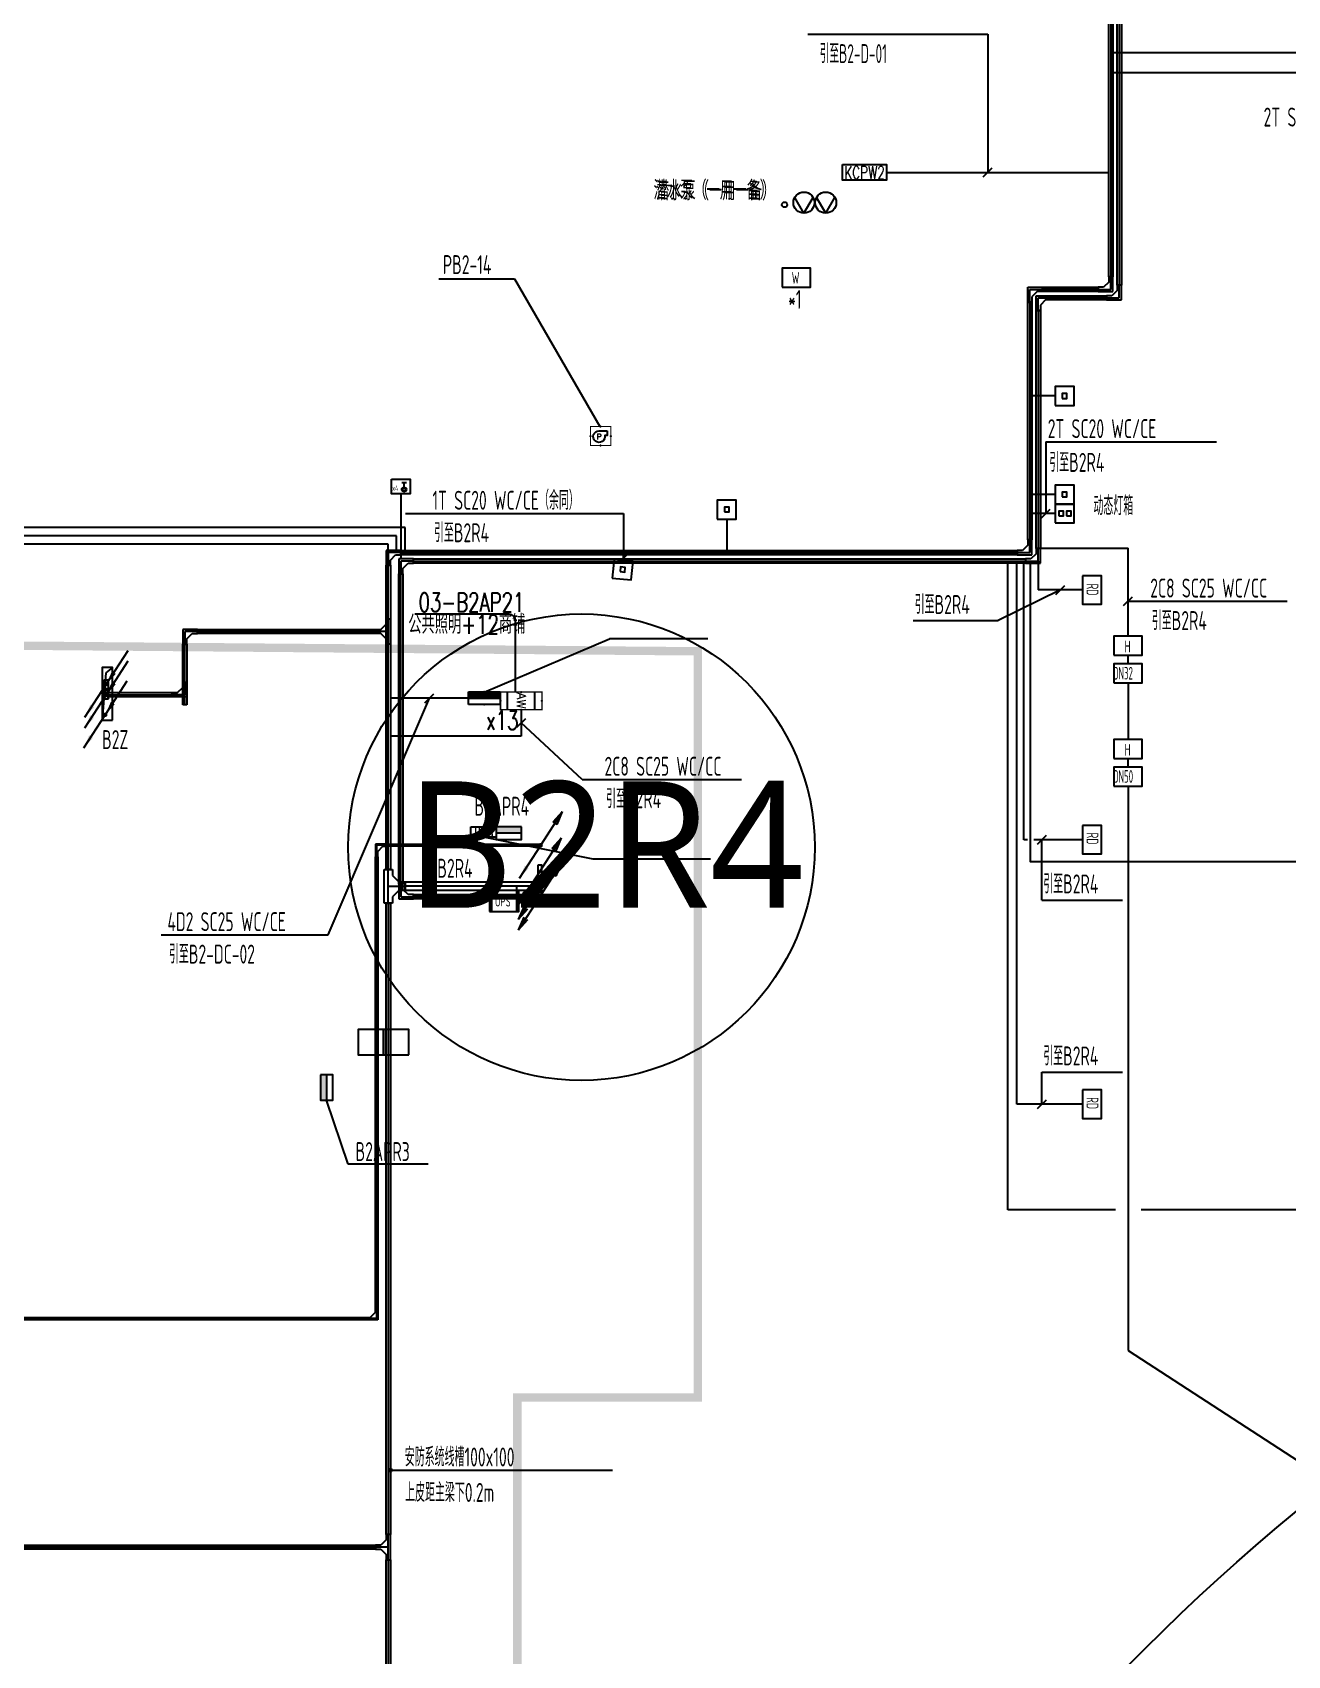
# Model space of a CAD drawing. Extents: x 444086 to 1693832, y -6784 to 371769.
# Drawn here: x 1360308 to 1390093, y 244876 to 283399 of the extents above; entities that cross this region are included whole.
import ezdxf
from ezdxf.enums import TextEntityAlignment as Align

# ---------------------------------------------------------------- set-up
doc = ezdxf.new("R2010")
doc.units = 0
doc.header["$LTSCALE"] = 1000
doc.header["$MEASUREMENT"] = 0
doc.layers.get('0').update_dxf_attribs({"color": 1, "linetype": 'CONTINUOUS'})
for name, color, linetype in [('000-修改记录', 1, 'CONTINUOUS'), ('AE-EL-TXT', 3, 'CONTINUOUS'), ('A无产权', 5, 'CONTINUOUS'), ('CABLETRAY_DOTE', 5, 'CONTINUOUS'), ('CABLETRAY_WEAK', 6, 'CONTINUOUS'), ('E-L-LAMP', 11, 'CONTINUOUS'), ('e-LDZ2', 4, 'CONTINUOUS'), ('E-P-NL', 6, 'CONTINUOUS'), ('e-XDD', 7, 'CONTINUOUS'), ('T-BAS', 11, 'CONTINUOUS'), ('T-BSA TEXT', 7, '485_LINE'), ('T-G-RDJ', 4, 'CONTINUOUS'), ('T-I-CHANNELS', 2, 'CONTINUOUS'), ('T-METER DATA', 150, 'C_LINE'), ('T-R-INTEGRATE', 1, 'CONTINUOUS'), ('T-S-CHANNELS', 4, 'CONTINUOUS'), ('T-SYSTEM BLOCK', 4, 'CONTINUOUS'), ('T-TEXT', 7, 'CONTINUOUS'), ('T-TEXT-RD', 3, 'CONTINUOUS'), ('T-电源线槽', 1, 'CONTINUOUS'), ('T-铁塔', 3, 'CONTINUOUS'), ('WIRE-通讯', 4, 'CONTINUOUS'), ('X', 6, 'CONTINUOUS'), ('XD', 3, 'CONTINUOUS'), ('产权划分', 82, 'CONTINUOUS')]:
    doc.layers.add(name, color=color, linetype=linetype)
doc.styles.add('_TCH_DIM', font='SIMPLEX', dxfattribs={"bigfont": 'GBCBIG'})
doc.styles.add('_TCH_LABEL', font='COMPLEX', dxfattribs={"bigfont": 'GBCBIG'})
doc.styles.add('_TEL_DIM', font='SIMPLEX', dxfattribs={"width": 0.8, "height": 3.5, "bigfont": 'HZTXT'})
doc.styles.add('GBSTYLE', font='gbxwxt.shx', dxfattribs={"width": 0.6, "bigfont": 'gbhzfs.shx'})
doc.styles.add('HZTXT1', font='txtd.shx', dxfattribs={"width": 0.7, "bigfont": 'hztxt.shx'})
doc.styles.get("Standard").update_dxf_attribs({"font": 'GBENOR', "bigfont": 'GBCBIG'})
doc.linetypes.add('485_LINE', pattern='A,25.7,-3.58,["485",Standard,S=2.54,R=0,X=-3.2,Y=-1.27],-3.85', length=33.13)
doc.linetypes.add('C_LINE', pattern='A,25.7,-2.08,["C",Standard,S=2.54,R=0,X=-0.54,Y=-1.27],-2.35', length=30.13)

# ---------------------------------------------------------------- blocks, each defined once
blk = doc.blocks.new('空调抄费表')
at = {"layer": 'T-SYSTEM BLOCK'}
blk.add_lwpolyline([(-338, 0), (338, 0), (338, 450), (-338, 450)], close=True, dxfattribs=at)
at = {"layer": 'T-TEXT', "style": 'GBSTYLE', "width": 0.7}
blk.add_text('H', height=281, dxfattribs=at).set_placement((-84, 63))
blk = doc.blocks.new('$C30311172003108')
at = {"layer": 'T-SYSTEM BLOCK'}
blk.add_lwpolyline([(-0.9, 0), (0.9, 0), (0.9, 1.2), (-0.9, 1.2)], close=True, dxfattribs=at)
at = {"style": 'GBSTYLE', "width": 0.8, "flags": 9}
blk.add_attdef('A', (0, 0), '', height=0.00003, dxfattribs=at)
at = {"layer": 'T-TEXT', "color": 7, "style": 'GBSTYLE', "width": 0.7}
blk.add_text('RD', height=0.75, dxfattribs=at).set_placement((-0.41, 0.26))
blk = doc.blocks.new('A$C78FD1D7B')
at = {"layer": 'T-SYSTEM BLOCK'}
blk.add_lwpolyline([(-300, 0), (300, 0), (300, 400), (-300, 400)], close=True, dxfattribs=at)
at = {"layer": 'T-TEXT', "style": 'GBSTYLE', "width": 0.7}
blk.add_text('RD', height=250, dxfattribs=at).set_placement((-149, 88))
blk = doc.blocks.new('$equip_U$00000229(PC-201201232)')
at = {"const_width": 0.06}
blk.add_lwpolyline([(-0.72, 1.35), (-0.72, 0), (0.72, 0), (0.72, 1.35)], close=True, dxfattribs=at)
blk.add_lwpolyline([(0.47, 1.04), (0.47, 0.71), (0.29, 0.71, -2.805884), (-0.11, 1.04)], format="xyb", close=True)
for p in [(0, 1.35), (-0.72, 0.67), (0, 0), (0.72, 0.67)]:
    blk.add_point(p)
at = {"color": 7, "style": '_TCH_LABEL'}
blk.add_attdef('$TEXT$', text='', height=0.4, dxfattribs=at).set_placement((-0.11, 0.63), align=Align.MIDDLE_CENTER)
at = {"color": 7, "style": '_TCH_LABEL', "flags": 1}
blk.add_attdef('A', text='', height=0.000025, dxfattribs=at).set_placement((0, 0), align=Align.MIDDLE_CENTER)
blk = doc.blocks.new('14')
at = {"layer": 'T-BAS', "elevation": 0}
blk.add_lwpolyline([(-375, -522), (-375, 522), (0, 522), (0, -522), (-375, -522)], dxfattribs=at)
at = {"layer": 'T-BAS', "color": 7, "style": 'HZTXT1', "width": 0.7}
blk.add_text('KCPW2', height=300, rotation=90, dxfattribs=at).set_placement((-31, -1), align=Align.CENTER)
blk = doc.blocks.new('sb2')
at = {"layer": 'T-BAS'}
for q in [(125, 216), (125, -216)]:
    blk.add_line((-250, 0), q, dxfattribs=at)
blk.add_circle((0, 0), 250, dxfattribs=at)
blk = doc.blocks.new('$equip_U$00000265(GZ顾恪)')
at = {"linetype": 'Continuous'}
for p, q in [((-0.54, 0.7), (-0.54, 0)), ((0.54, 0.7), (0.54, 0))]:
    blk.add_line(p, q, dxfattribs=at)
at = {"const_width": 0.06}
blk.add_lwpolyline([(-0.82, 0.7), (0.82, 0.7), (0.82, 0), (-0.82, 0)], close=True, dxfattribs=at)
for p in [(0, 0.7), (-0.82, 0.35), (0, 0), (0.82, 0.35)]:
    blk.add_point(p)
at = {"color": 7, "style": '_TCH_LABEL'}
blk.add_attdef('$TEXT$', text='', height=0.36, dxfattribs=at).set_placement((-0.004, 0.344), align=Align.MIDDLE_CENTER)
at = {"color": 7, "style": '_TCH_LABEL', "flags": 1}
blk.add_attdef('A', text='', height=0.000025, dxfattribs=at).set_placement((0, 0), align=Align.MIDDLE_CENTER)
blk = doc.blocks.new('*X692')
at = {"color": 0}
for p, q in [((-250, 33), (-183, 100)), ((-250, 68), (-218, 100)), ((-247, 0), (-147, 100)), ((-212, 0), (-112, 100)), ((-177, 0), (-77, 100)), ((-141, 0), (-41, 100)), ((-106, 0), (-6, 100)), ((-71, 0), (29, 100)), ((-35, 0), (65, 100)), ((0, 0), (100, 100)), ((35, 0), (135, 100)), ((71, 0), (171, 100)), ((106, 0), (206, 100)), ((141, 0), (241, 100)), ((177, 0), (250, 73)), ((212, 0), (250, 38)), ((247, 0), (250, 3))]:
    blk.add_line(p, q, dxfattribs=at)
blk = doc.blocks.new('$equip$00001414')
for p, q in [((0.75, 0.6), (-0.75, 0.6)), ((-0.75, 0.6), (-0.75, 0)), ((-0.75, 0.3), (0.75, 0.3)), ((-0.75, 0), (0.75, 0)), ((0.75, 0), (0.75, 0.6))]:
    blk.add_line(p, q)
at = {"const_width": 0.3}
blk.add_lwpolyline([(-0.75, 0.15), (0.75, 0.15)], dxfattribs=at)
for p in [(-0.75, 0.3), (0, 0.6), (0, 0), (0.75, 0.3)]:
    blk.add_point(p)
at = {"xscale": 0.00300000000061118, "yscale": 0.00300000000061118, "zscale": 0.00300000000061118}
blk.add_blockref('*X692', (0, 0), dxfattribs=at)
at = {"style": '_TCH_LABEL', "flags": 9}
blk.add_attdef('A', (0, 0), '', height=0.00002, dxfattribs=at)
blk = doc.blocks.new('DS2')
at = {"layer": 'T-SYSTEM BLOCK'}
for points in [[(-225, -450), (225, -450), (225, 0), (-225, 0)], [(-138, -281), (-26, -281), (-26, -169), (-138, -169)], [(46, -281), (158, -281), (158, -169), (46, -169)]]:
    blk.add_lwpolyline(points, close=True, dxfattribs=at)
blk = doc.blocks.new('E-017')
at = {"layer": 'E-L-LAMP'}
for p, q in [((0, 150), (0, -150)), ((150, -150), (-150, -150))]:
    blk.add_line(p, q, dxfattribs=at)
for radius in [150, 100]:
    blk.add_circle((0, 300), radius, dxfattribs=at)
blk = doc.blocks.new('单口数据点')
at = {"layer": 'T-SYSTEM BLOCK'}
for points in [[(148816, -13376), (149116, -13376), (149116, -13076), (148816, -13076)], [(148929, -13263), (149004, -13263), (149004, -13188), (148929, -13188)]]:
    blk.add_lwpolyline(points, close=True, dxfattribs=at)
blk = doc.blocks.new('抄表水表')
at = {"layer": 'T-SYSTEM BLOCK'}
blk.add_lwpolyline([(-338, 0), (338, 0), (338, 450), (-338, 450)], close=True, dxfattribs=at)
at = {"layer": 'T-TEXT', "style": 'GBSTYLE', "width": 0.7}
blk.add_text('W', height=281, dxfattribs=at).set_placement((-113, 83))
blk = doc.blocks.new('A$C191A547F')
at = {"layer": 'T-METER DATA'}
blk.add_blockref('抄表水表', (16478, 11223, 0), dxfattribs=at)
at = {"layer": 'T-BSA TEXT', "linetype": 'ByBlock', "style": 'GBSTYLE', "width": 0.7}
blk.add_text('*1', height=450, dxfattribs=at).set_placement((16281, 10710, 0))
blk = doc.blocks.new('$C30801101522724')
at = {"layer": 'T-SYSTEM BLOCK'}
blk.add_hatch(color=256, dxfattribs=at).paths.add_polyline_path([(0, 0), (0, -0.3), (1.2, -0.3), (1.2, 0)])
blk.add_line((0, 0), (1.2, 0), dxfattribs=at)
blk.add_lwpolyline([(0, -0.3), (1.2, -0.3), (1.2, 0.3), (0, 0.3)], close=True, dxfattribs=at)
at = {"style": '_TEL_DIM', "width": 0.8, "flags": 9}
blk.add_attdef('A', (0, 0), '', height=0.007, rotation=0.01, dxfattribs=at)
blk = doc.blocks.new('UPS')
at = {"layer": 'T-SYSTEM BLOCK'}
blk.add_lwpolyline([(-350, -500), (350, -500), (350, 0), (-350, 0)], close=True, dxfattribs=at)
at = {"layer": 'T-TEXT', "style": 'GBSTYLE', "width": 0.7}
blk.add_text('UPS', height=250, dxfattribs=at).set_placement((-215, -384))
blk = doc.blocks.new('UPS1111111')
at = {"layer": 'e-LDZ2'}
blk.add_lwpolyline([(1572091, 301016), (1572991, 301016), (1572991, 300641), (1572091, 300641), (1572091, 301016)], dxfattribs=at)
at = {"layer": 'e-XDD', "style": 'HZTXT1', "width": 0.7}
blk.add_text('UPS', height=350, dxfattribs=at).set_placement((1572541, 300659), align=Align.CENTER)

msp = doc.modelspace()

# ---------------------------------------------------------------- hatches: boundary and pattern name
at = {"layer": 'T-SYSTEM BLOCK'}
h = msp.add_hatch(color=256, dxfattribs=at)
h.paths.add_polyline_path([(1362285, 268176), (1362239, 268206), (1362089, 267974, -0.041583), (1362096, 267969)])
h.paths.add_polyline_path([(1362239, 268206), (1362193, 268236), (1362081, 267979, -0.041583), (1362089, 267974)])
h.paths.add_polyline_path([(1362089, 267974, 0.041583), (1362081, 267979), (1362060, 267930)], flags=17)
h.paths.add_polyline_path([(1362096, 267969, 0.041583), (1362089, 267974), (1362060, 267930)], flags=17)
h.paths.add_polyline_path([(1362081, 267979, 0.539871), (1362008, 267930, 1), (1362113, 267930, 0.210266), (1362096, 267969), (1362060, 267930)])
h = msp.add_hatch(color=256, dxfattribs=at)
edge = h.paths.add_edge_path()
edge.add_arc((1362060, 267930), 52.5, 0, 360)
h.paths.add_polyline_path([(1361678, 267442), (1361545, 267137), (1361770, 267382)])
h = msp.add_hatch(color=256, dxfattribs=at)
h.paths.add_polyline_path([(1362285, 267926), (1362239, 267956), (1362089, 267725, -0.041583), (1362096, 267719)])
h.paths.add_polyline_path([(1362239, 267956), (1362193, 267986), (1362081, 267729, -0.041583), (1362089, 267725)])
h.paths.add_polyline_path([(1362089, 267725, 0.041583), (1362081, 267729), (1362060, 267681)], flags=17)
h.paths.add_polyline_path([(1362096, 267719, 0.041583), (1362089, 267725), (1362060, 267681)], flags=17)
h.paths.add_polyline_path([(1362081, 267729, 0.539871), (1362008, 267681, 1), (1362113, 267681, 0.210266), (1362096, 267719), (1362060, 267681)])
h = msp.add_hatch(color=256, dxfattribs=at)
edge = h.paths.add_edge_path()
edge.add_arc((1362060, 267681), 52.5, 0, 360)
h.paths.add_polyline_path([(1361678, 267192), (1361545, 266887), (1361770, 267132)])
h = msp.add_hatch(color=256, dxfattribs=at)
h.paths.add_polyline_path([(1362261, 267451), (1362214, 267481), (1362064, 267249, -0.041583), (1362071, 267244)])
h.paths.add_polyline_path([(1362214, 267481), (1362168, 267511), (1362057, 267254, -0.041583), (1362064, 267249)])
h.paths.add_polyline_path([(1362064, 267249, 0.041583), (1362057, 267254), (1362036, 267205)], flags=17)
h.paths.add_polyline_path([(1362071, 267244, 0.041583), (1362064, 267249), (1362036, 267205)], flags=17)
h.paths.add_polyline_path([(1362057, 267254, 0.539871), (1361983, 267205, 1), (1362088, 267205, 0.210266), (1362071, 267244), (1362036, 267205)])
h = msp.add_hatch(color=256, dxfattribs=at)
edge = h.paths.add_edge_path()
edge.add_arc((1362036, 267205), 52.5, 0, 360)
h.paths.add_polyline_path([(1361653, 266717), (1361521, 266412), (1361746, 266657)])
h = msp.add_hatch(color=256, dxfattribs=at)
edge = h.paths.add_edge_path()
edge.add_arc((1372375, 264112), 52.5, 0, 360)
h.paths.add_polyline_path([(1372758, 264601), (1372890, 264906), (1372666, 264661)])
h = msp.add_hatch(color=256, dxfattribs=at)
edge = h.paths.add_edge_path()
edge.add_arc((1372350, 263487), 52.5, 0, 360)
h.paths.add_polyline_path([(1372733, 263976), (1372865, 264281), (1372641, 264036)])
h = msp.add_hatch(color=256, dxfattribs=at)
edge = h.paths.add_edge_path()
edge.add_arc((1372375, 264112), 52.5, 0, 360)
h.paths.add_polyline_path([(1371993, 263624), (1371860, 263318), (1372085, 263564)])
h = msp.add_hatch(color=256, dxfattribs=at)
edge = h.paths.add_edge_path()
edge.add_arc((1372350, 263137), 52.5, 0, 360)
h.paths.add_polyline_path([(1372733, 263626), (1372865, 263931), (1372641, 263686)])
h = msp.add_hatch(color=256, dxfattribs=at)
edge = h.paths.add_edge_path()
edge.add_arc((1372350, 263487), 52.5, 0, 360)
h.paths.add_polyline_path([(1371968, 262999), (1371835, 262693), (1372060, 262939)])
h = msp.add_hatch(color=256, dxfattribs=at)
edge = h.paths.add_edge_path()
edge.add_arc((1372350, 262887), 52.5, 0, 360)
h.paths.add_polyline_path([(1372733, 263376), (1372865, 263681), (1372641, 263436)])
h = msp.add_hatch(color=256, dxfattribs=at)
edge = h.paths.add_edge_path()
edge.add_arc((1372350, 263137), 52.5, 0, 360)
h.paths.add_polyline_path([(1371968, 262649), (1371835, 262343), (1372060, 262589)])
h = msp.add_hatch(color=256, dxfattribs=at)
edge = h.paths.add_edge_path()
edge.add_arc((1372350, 262887), 52.5, 0, 360)
h.paths.add_polyline_path([(1371968, 262399), (1371835, 262093), (1372060, 262339)])
at = {"layer": 'T-TEXT', "linetype": 'ByBlock'}
h = msp.add_hatch(color=256, dxfattribs=at)
edge = h.paths.add_edge_path()
edge.add_arc((1368801, 249274), 37.5, 0, 360)

# ---------------------------------------------------------------- linework, layer by layer
at = {"layer": '000-修改记录', "linetype": 'ByBlock'}
for p, q in [((1362011, 267230, 0), (1362061, 267180, 0)), ((1362061, 267230, 0), (1362011, 267180, 0))]:
    msp.add_line(p, q, dxfattribs=at)
at = {"layer": '000-修改记录', "linetype": 'ByBlock', "elevation": 0}
msp.add_lwpolyline([(1362011, 267230), (1362061, 267230), (1362061, 267180), (1362011, 267180)], close=True, dxfattribs=at)
at = {"layer": 'AE-EL-TXT'}
for p, q in [((1373618, 263780, 0), (1371014, 264297, 0)), ((1376397, 263780, 0), (1373618, 263780, 0))]:
    msp.add_line(p, q, dxfattribs=at)
at = {"layer": 'CABLETRAY_DOTE', "linetype": 'ByBlock'}
for p, q in [((1386100, 299180, 0), (1386100, 277400, 0)), ((1385900, 298780, 0), (1385900, 277600, 0)), ((1385900, 277300, 0), (1385900, 277600, 0)), ((1386100, 277100, 0), (1386100, 277400, 0)), ((1383977, 277000, 0), (1383977, 277300, 0)), ((1383977, 277300, 0), (1384277, 277300, 0)), ((1383977, 277000, 0), (1383977, 271353, 0)), ((1384177, 276800, 0), (1384177, 277100, 0)), ((1384177, 277100, 0), (1384477, 277100, 0)), ((1385600, 277300, 0), (1384277, 277300, 0)), ((1385800, 277100, 0), (1384477, 277100, 0)), ((1385600, 277300, 0), (1385900, 277300, 0)), ((1385800, 277100, 0), (1386100, 277100, 0)), ((1384177, 276800, 0), (1384177, 271153, 0)), ((1383977, 271053, 0), (1383977, 271353, 0)), ((1369051, 271053, 0), (1368751, 271053, 0)), ((1368751, 271053, 0), (1368751, 270753, 0)), ((1369051, 271053, 0), (1383677, 271053, 0)), ((1369351, 270853, 0), (1369051, 270853, 0)), ((1369051, 270853, 0), (1369051, 270553, 0)), ((1369351, 270853, 0), (1383877, 270853, 0)), ((1383677, 271053, 0), (1383977, 271053, 0)), ((1383877, 270853, 0), (1384177, 270853, 0)), ((1384177, 270853, 0), (1384177, 271153, 0)), ((1368751, 263536, 0), (1368751, 270753, 0)), ((1369051, 263186, 0), (1369051, 270553, 0)), ((1368751, 264111, 0), (1368476, 264111, 0)), ((1368476, 264111, 0), (1368476, 263836, 0)), ((1368751, 264111, 0), (1372350, 264111, 0)), ((1368476, 253147, 0), (1368476, 263836, 0)), ((1368751, 262736, 0), (1368751, 263536, 0)), ((1368751, 263136, 0), (1369151, 263136, 0)), ((1369051, 263186, 0), (1369051, 262886, 0)), ((1372300, 263136, 0), (1369151, 263136, 0)), ((1368751, 262736, 0), (1368751, 247749, 0)), ((1369051, 262886, 0), (1369351, 262886, 0)), ((1372300, 262886, 0), (1369351, 262886, 0)), ((1368476, 253147, 0), (1368476, 252872, 0)), ((1368201, 252872, 0), (1314674, 252872, 0)), ((1368476, 252872, 0), (1368201, 252872, 0)), ((1368751, 247149, 0), (1368751, 247749, 0)), ((1297034, 247449, 0), (1368451, 247449, 0)), ((1368751, 247449, 0), (1368451, 247449, 0)), ((1368751, 247149, 0), (1368751, 229019, 0))]:
    msp.add_line(p, q, dxfattribs=at)
at = {"layer": 'CABLETRAY_DOTE'}
for p, q in [((1368751, 269480), (1368751, 268880)), ((1364223, 269180), (1363923, 269180)), ((1363923, 269180), (1363923, 268880)), ((1364223, 269180), (1368451, 269180)), ((1368751, 269180), (1368451, 269180)), ((1363923, 267443), (1363923, 268880)), ((1363923, 267981), (1363923, 267681)), ((1362110, 267681), (1363623, 267681)), ((1363923, 267681), (1363623, 267681))]:
    msp.add_line(p, q, dxfattribs=at)
at = {"layer": 'CABLETRAY_WEAK', "linetype": 'ByBlock'}
for p, q in [((1385850, 277600, 0), (1385850, 298780, 0)), ((1385950, 298780, 0), (1385950, 277600, 0)), ((1385850, 277475, 0), (1385725, 277350, 0)), ((1385950, 277600, 0), (1385850, 277600, 0)), ((1385950, 277600, 0), (1385850, 277600, 0)), ((1385850, 277600, 0), (1385850, 277475, 0)), ((1385950, 277250, 0), (1385950, 277600, 0)), ((1383927, 277000, 0), (1383927, 277350, 0)), ((1383927, 277350, 0), (1384277, 277350, 0)), ((1384027, 277000, 0), (1383927, 277000, 0)), ((1383927, 271353, 0), (1383927, 277000, 0)), ((1383927, 277000, 0), (1384027, 277000, 0)), ((1384152, 277250, 0), (1384027, 277125, 0)), ((1384027, 277125, 0), (1384027, 277000, 0)), ((1384027, 277000, 0), (1384027, 271353, 0)), ((1384277, 277250, 0), (1384152, 277250, 0)), ((1384277, 277350, 0), (1384277, 277250, 0)), ((1384277, 277250, 0), (1384277, 277350, 0)), ((1384277, 277350, 0), (1385600, 277350, 0)), ((1385600, 277250, 0), (1384277, 277250, 0)), ((1385600, 277350, 0), (1385600, 277250, 0)), ((1385725, 277350, 0), (1385600, 277350, 0)), ((1385600, 277350, 0), (1385600, 277250, 0)), ((1385600, 277250, 0), (1385950, 277250, 0)), ((1383927, 271228, 0), (1383802, 271103, 0)), ((1384027, 271353, 0), (1383927, 271353, 0)), ((1384027, 271353, 0), (1383927, 271353, 0)), ((1383927, 271353, 0), (1383927, 271228, 0)), ((1384027, 271003, 0), (1384027, 271353, 0)), ((1369051, 271103, 0), (1368701, 271103, 0)), ((1368701, 271103, 0), (1368701, 270753, 0)), ((1368801, 270878, 0), (1368926, 271003, 0)), ((1368801, 270753, 0), (1368801, 270878, 0)), ((1368926, 271003, 0), (1369051, 271003, 0)), ((1369051, 271003, 0), (1369051, 271103, 0)), ((1369051, 271103, 0), (1383677, 271103, 0)), ((1369051, 271003, 0), (1369051, 271103, 0)), ((1383677, 271003, 0), (1369051, 271003, 0)), ((1383677, 271103, 0), (1383677, 271003, 0)), ((1383802, 271103, 0), (1383677, 271103, 0)), ((1383677, 271103, 0), (1383677, 271003, 0)), ((1383677, 271003, 0), (1384027, 271003, 0)), ((1368701, 270753, 0), (1368801, 270753, 0)), ((1368701, 263536, 0), (1368701, 270753, 0)), ((1368701, 270753, 0), (1368801, 270753, 0)), ((1368801, 270753, 0), (1368801, 263536, 0)), ((1368651, 262736, 0), (1368651, 263536, 0)), ((1368651, 263536, 0), (1368851, 263536, 0)), ((1368801, 263536, 0), (1368701, 263536, 0)), ((1368851, 263536, 0), (1368851, 263386, 0)), ((1368851, 263386, 0), (1369001, 263236, 0)), ((1369001, 263236, 0), (1369151, 263236, 0)), ((1369151, 263036, 0), (1369151, 263236, 0)), ((1369151, 263236, 0), (1372300, 263236, 0)), ((1369151, 263236, 0), (1369151, 263036, 0)), ((1372400, 263236, 0), (1372300, 263036, 0)), ((1372300, 263236, 0), (1372400, 263036, 0)), ((1372300, 263236, 0), (1372300, 263036, 0)), ((1368851, 262736, 0), (1368651, 262736, 0)), ((1368701, 247749, 0), (1368701, 262736, 0)), ((1368701, 262736, 0), (1368801, 262736, 0)), ((1368801, 262736, 0), (1368801, 247749, 0)), ((1369001, 263036, 0), (1368851, 262886, 0)), ((1368851, 262886, 0), (1368851, 262736, 0)), ((1369151, 263036, 0), (1369001, 263036, 0)), ((1372300, 263036, 0), (1369151, 263036, 0)), ((1368801, 247749, 0), (1368701, 247749, 0)), ((1368801, 247749, 0), (1368701, 247749, 0)), ((1368701, 247749, 0), (1368701, 247624, 0)), ((1368801, 247149, 0), (1368801, 247749, 0)), ((1297034, 247499, 0), (1368451, 247499, 0)), ((1368451, 247399, 0), (1353362, 247399, 0)), ((1368451, 247499, 0), (1368451, 247399, 0)), ((1368576, 247499, 0), (1368451, 247499, 0)), ((1368451, 247499, 0), (1368451, 247399, 0)), ((1368451, 247399, 0), (1368576, 247399, 0)), ((1368701, 247624, 0), (1368576, 247499, 0)), ((1368576, 247399, 0), (1368701, 247274, 0)), ((1368701, 247274, 0), (1368701, 247149, 0)), ((1368701, 229019, 0), (1368701, 247149, 0)), ((1368701, 247149, 0), (1368801, 247149, 0)), ((1368701, 247149, 0), (1368801, 247149, 0)), ((1368801, 247149, 0), (1368801, 229019, 0))]:
    msp.add_line(p, q, dxfattribs=at)
at = {"layer": 'CABLETRAY_WEAK'}
for p, q in [((1368576, 269230), (1368701, 269355)), ((1368701, 269355), (1368701, 269480)), ((1368701, 269480), (1368801, 269480)), ((1368801, 269480), (1368801, 268880)), ((1364223, 269230), (1363873, 269230)), ((1363873, 269230), (1363873, 268880)), ((1363973, 269005), (1364098, 269130)), ((1363973, 268880), (1363973, 269005)), ((1364098, 269130), (1364223, 269130)), ((1364223, 269130), (1364223, 269230)), ((1364223, 269230), (1368451, 269230)), ((1364223, 269130), (1364223, 269230)), ((1368451, 269130), (1364223, 269130)), ((1368451, 269230), (1368451, 269130)), ((1368451, 269130), (1368451, 269230)), ((1368451, 269230), (1368576, 269230)), ((1368576, 269130), (1368451, 269130)), ((1368701, 269005), (1368576, 269130)), ((1368701, 268880), (1368701, 269005)), ((1363873, 268880), (1363973, 268880)), ((1363873, 267443), (1363873, 268880)), ((1363873, 268880), (1363973, 268880)), ((1363973, 268880), (1363973, 267443)), ((1368801, 268880), (1368701, 268880)), ((1363748, 267731), (1363873, 267856)), ((1363873, 267856), (1363873, 267981)), ((1363873, 267981), (1363973, 267981)), ((1363973, 267981), (1363973, 267631)), ((1362110, 267631), (1362110, 267731)), ((1362110, 267731), (1363623, 267731)), ((1363623, 267631), (1362110, 267631)), ((1363623, 267731), (1363623, 267631)), ((1363623, 267631), (1363623, 267731)), ((1363623, 267731), (1363748, 267731)), ((1363973, 267631), (1363623, 267631)), ((1363973, 267443), (1363873, 267443))]:
    msp.add_line(p, q, dxfattribs=at)
at = {"layer": 'CABLETRAY_WEAK', "elevation": 0}
msp.add_lwpolyline([(1372300, 263037), (1372400, 263037), (1372400, 263237), (1372300, 263237)], close=True, dxfattribs=at)
at = {"layer": 'E-L-LAMP', "elevation": 0}
msp.add_lwpolyline([(1368827, 272799), (1369274, 272799), (1369274, 272450), (1368827, 272450)], close=True, dxfattribs=at)
msp.add_lwpolyline([(1369050, 272450), (1369050, 270903)], dxfattribs=at)
at = {"layer": 'T-BAS'}
for p, q in [((1380577, 280079, 0), (1385850, 280079)), ((1371749, 277550), (1373771, 274046)), ((1369151, 271653, 0), (1344625, 271653, 0)), ((1369151, 271053, 0), (1369151, 271653, 0)), ((1371029, 267745, 0), (1374001, 269005, 0)), ((1376337, 269005, 0), (1374001, 269005, 0)), ((1370654, 267597, 0), (1368801, 267597, 0))]:
    msp.add_line(p, q, dxfattribs=at)
at = {"layer": 'T-BAS', "linetype": 'ByBlock'}
msp.add_line((1369952, 277550), (1371749, 277550), dxfattribs=at)
at = {"layer": 'T-BAS'}
msp.add_circle((1378156, 279312, 0), 61.5, dxfattribs=at)
at = {"layer": 'T-BAS', "color": 3}
msp.add_circle((1373337, 264061), 5536, dxfattribs=at)
at = {"layer": 'T-BSA TEXT', "linetype": 'ByBlock'}
for p, q in [((1378712, 283356), (1382979, 283356)), ((1382979, 283356, 0), (1382979, 280079)), ((1382873, 279973), (1383085, 280185)), ((1384355, 273685, 0), (1384355, 271981, 0)), ((1384355, 273685, 0), (1388406, 273685, 0)), ((1369162, 271985, 0), (1374338, 271985, 0)), ((1374338, 271985, 0), (1374338, 270940, 0)), ((1384249, 271875, 0), (1384461, 272087, 0)), ((1374232, 270821, 0), (1374444, 271033, 0)), ((1384702, 270168, 0), (1383224, 269441, 0)), ((1384595, 270062, 0), (1384808, 270274, 0)), ((1386202, 269795, 0), (1386415, 270007, 0)), ((1386308, 269901, 0), (1390082, 269901, 0)), ((1381212, 269441, 0), (1383224, 269441, 0)), ((1367324, 261983), (1369727, 267597, 0)), ((1369621, 267491, 0), (1369834, 267703, 0)), ((1371802, 266907, 0), (1372014, 267119, 0)), ((1373357, 265671, 0), (1371908, 267013, 0)), ((1373357, 265671, 0), (1377131, 265671, 0)), ((1384158, 264133), (1384370, 264345)), ((1384264, 262808, 0), (1384264, 264239, 0)), ((1384264, 262808, 0), (1386176, 262808, 0)), ((1363364, 261983), (1367324, 261983)), ((1384264, 258726, 0), (1386176, 258726, 0)), ((1384264, 257963, 0), (1384264, 258726, 0)), ((1384158, 257857, 0), (1384370, 258069, 0))]:
    msp.add_line(p, q, dxfattribs=at)
at = {"layer": 'T-G-RDJ', "color": 8}
for p, q in [((1362051, 268200, 0), (1361960, 267080, 0)), ((1362210, 268330, 0), (1362051, 268200, 0))]:
    msp.add_line(p, q, dxfattribs=at)
at = {"layer": 'T-I-CHANNELS', "linetype": 'ByBlock'}
for p, q in [((1386050, 277400, 0), (1386050, 299180, 0)), ((1386150, 299180, 0), (1386150, 277400, 0)), ((1386150, 277400, 0), (1386050, 277400, 0)), ((1386150, 277400, 0), (1386050, 277400, 0)), ((1386050, 277400, 0), (1386050, 277275, 0)), ((1386150, 277050, 0), (1386150, 277400, 0)), ((1384127, 276800, 0), (1384127, 277150, 0)), ((1384127, 277150, 0), (1384477, 277150, 0)), ((1384352, 277050, 0), (1384227, 276925, 0)), ((1384477, 277050, 0), (1384352, 277050, 0)), ((1384477, 277050, 0), (1384477, 277150, 0)), ((1384477, 277150, 0), (1385800, 277150, 0)), ((1384477, 277150, 0), (1384477, 277050, 0)), ((1385800, 277050, 0), (1384477, 277050, 0)), ((1385800, 277150, 0), (1385800, 277050, 0)), ((1385925, 277150, 0), (1385800, 277150, 0)), ((1385800, 277150, 0), (1385800, 277050, 0)), ((1385800, 277050, 0), (1386150, 277050, 0)), ((1386050, 277275, 0), (1385925, 277150, 0)), ((1384227, 276800, 0), (1384127, 276800, 0)), ((1384127, 271153, 0), (1384127, 276800, 0)), ((1384127, 276800, 0), (1384227, 276800, 0)), ((1384227, 276925, 0), (1384227, 276800, 0)), ((1384227, 276800, 0), (1384227, 271153, 0)), ((1369351, 270903, 0), (1369001, 270903, 0)), ((1369001, 270903, 0), (1369001, 270553, 0)), ((1369351, 270803, 0), (1369351, 270903, 0)), ((1369351, 270903, 0), (1383877, 270903, 0)), ((1369351, 270803, 0), (1369351, 270903, 0)), ((1383877, 270903, 0), (1383877, 270803, 0)), ((1384002, 270903, 0), (1383877, 270903, 0)), ((1383877, 270903, 0), (1383877, 270803, 0)), ((1384127, 271028, 0), (1384002, 270903, 0)), ((1384227, 271153, 0), (1384127, 271153, 0)), ((1384227, 271153, 0), (1384127, 271153, 0)), ((1384127, 271153, 0), (1384127, 271028, 0)), ((1384227, 270803, 0), (1384227, 271153, 0)), ((1369001, 270553, 0), (1369101, 270553, 0)), ((1369001, 263186, 0), (1369001, 270553, 0)), ((1369001, 270553, 0), (1369101, 270553, 0)), ((1369101, 270678, 0), (1369226, 270803, 0)), ((1369101, 270553, 0), (1369101, 270678, 0)), ((1369101, 270553, 0), (1369101, 263186, 0)), ((1369226, 270803, 0), (1369351, 270803, 0)), ((1383877, 270803, 0), (1369351, 270803, 0)), ((1383877, 270803, 0), (1384227, 270803, 0)), ((1369101, 263186, 0), (1369001, 263186, 0)), ((1369001, 263186, 0), (1369001, 262836, 0)), ((1369101, 263186, 0), (1369001, 263186, 0)), ((1369101, 263061, 0), (1369101, 263186, 0)), ((1369001, 262836, 0), (1369351, 262836, 0)), ((1369226, 262936, 0), (1369101, 263061, 0)), ((1369351, 262936, 0), (1369226, 262936, 0)), ((1369351, 262836, 0), (1369351, 262936, 0)), ((1369351, 262936, 0), (1372300, 262936, 0)), ((1369351, 262836, 0), (1369351, 262936, 0)), ((1372300, 262836, 0), (1369351, 262836, 0)), ((1372400, 262986, 0), (1372300, 262786, 0)), ((1372300, 262986, 0), (1372400, 262786, 0)), ((1372300, 262936, 0), (1372300, 262836, 0))]:
    msp.add_line(p, q, dxfattribs=at)
at = {"layer": 'T-I-CHANNELS', "elevation": 0}
msp.add_lwpolyline([(1372300, 262787), (1372400, 262787), (1372400, 262987), (1372300, 262987)], close=True, dxfattribs=at)
at = {"layer": 'T-METER DATA'}
for p, q in [((1384227, 271158), (1386308, 271158)), ((1386308, 269069, 0), (1386308, 271158, 0)), ((1386308, 267964, 0), (1386308, 266619, 0)), ((1386308, 265514, 0), (1386308, 252114, 0)), ((1386308, 252114, 0), (1394191, 246996))]:
    msp.add_line(p, q, dxfattribs=at)
at = {"layer": 'T-METER DATA', "linetype": 'ByBlock'}
for p, q in [((1371625, 269591, 0), (1369386, 269591, 0)), ((1371775, 267745, 0), (1371775, 269441, 0)), ((1371908, 267325, 0), (1371908, 266700, 0)), ((1371908, 266700, 0), (1368801, 266700, 0))]:
    msp.add_line(p, q, dxfattribs=at)
msp.add_arc((1371625, 269441, 0), 150, 0, 90, dxfattribs=at)
at = {"layer": 'T-R-INTEGRATE'}
for p, q in [((1368951, 271453, 0), (1344225, 271453, 0)), ((1368751, 271253, 0), (1344225, 271253, 0)), ((1368751, 271053, 0), (1368751, 271253, 0)), ((1368951, 271053, 0), (1368951, 271453, 0)), ((1384177, 270853, 0), (1384177, 270168, 0)), ((1383459, 255452, 0), (1383459, 270803, 0)), ((1383667, 257963), (1383667, 270803, 0)), ((1383839, 264239), (1383839, 270803, 0)), ((1385227, 270168, 0), (1384177, 270168, 0)), ((1383922, 264239), (1383839, 264239)), ((1385224, 264239), (1384072, 264239)), ((1385225, 257963, 0), (1383667, 257963, 0)), ((1386010, 255452, 0), (1383459, 255452, 0)), ((1403814, 255452, 0), (1386616, 255452, 0))]:
    msp.add_line(p, q, dxfattribs=at)
at = {"layer": 'T-R-INTEGRATE', "elevation": 0}
msp.add_lwpolyline([(1414141, 266794), (1411585, 265229), (1408547, 263715), (1383996, 263715), (1383996, 270803)], dxfattribs=at)
for points in [[(1371201, 262537), (1371801, 262537), (1371801, 263137), (1371201, 263137)], [(1368637, 259136), (1368637, 259736), (1368037, 259736), (1368037, 259136)], [(1369237, 259136), (1369237, 259736), (1368637, 259736), (1368637, 259136)]]:
    msp.add_lwpolyline(points, close=True, dxfattribs=at)
at = {"layer": 'T-R-INTEGRATE'}
for centre, radius in [((1374018, 264073), 58324), ((1422060, 209681), 50000)]:
    msp.add_circle(centre, radius, dxfattribs=at)
at = {"layer": 'T-S-CHANNELS'}
for p, q in [((1362010, 267781, 0), (1362110, 267581, 0)), ((1362010, 267581, 0), (1362110, 267781, 0))]:
    msp.add_line(p, q, dxfattribs=at)
at = {"layer": 'T-S-CHANNELS', "elevation": 0}
msp.add_lwpolyline([(1362110, 267581), (1362110, 267781), (1362010, 267781), (1362010, 267581)], close=True, dxfattribs=at)
at = {"layer": 'T-SYSTEM BLOCK'}
for p, q in [((1400959, 282917, 0), (1385950, 282917, 0)), ((1376785, 271850, 0), (1376785, 271103, 0)), ((1362575, 268724, 0), (1362060, 267930, 0)), ((1386308, 268414, 0), (1386308, 268619, 0)), ((1362575, 268474, 0), (1362060, 267681, 0)), ((1362060, 267930, 0), (1361545, 267137, 0)), ((1362551, 267999, 0), (1362036, 267205, 0)), ((1362060, 267681, 0), (1361545, 266887, 0)), ((1362036, 267205, 0), (1361521, 266412, 0)), ((1386308, 265964, 0), (1386308, 266169, 0)), ((1372375, 264112, 0), (1372890, 264906, 0)), ((1372666, 264661, 0), (1372890, 264906, 0)), ((1372758, 264601, 0), (1372666, 264661, 0)), ((1372758, 264601, 0), (1372890, 264906, 0)), ((1372350, 263487, 0), (1372865, 264281, 0)), ((1372641, 264036, 0), (1372865, 264281, 0)), ((1372733, 263976, 0), (1372865, 264281, 0)), ((1372375, 264112, 0), (1371860, 263318, 0)), ((1372350, 263137, 0), (1372865, 263931, 0)), ((1372733, 263976, 0), (1372641, 264036, 0)), ((1372641, 263686, 0), (1372865, 263931, 0)), ((1372733, 263626, 0), (1372865, 263931, 0)), ((1372350, 262887, 0), (1372865, 263681, 0)), ((1372733, 263626, 0), (1372641, 263686, 0)), ((1372641, 263436, 0), (1372865, 263681, 0)), ((1372733, 263376, 0), (1372865, 263681, 0)), ((1372350, 263487, 0), (1371835, 262693, 0)), ((1372350, 263137, 0), (1371835, 262343, 0)), ((1372733, 263376, 0), (1372641, 263436, 0)), ((1371968, 262999, 0), (1371835, 262693, 0)), ((1372060, 262939, 0), (1371835, 262693, 0)), ((1372350, 262887, 0), (1371835, 262093, 0)), ((1371968, 262649, 0), (1371835, 262343, 0)), ((1372060, 262589, 0), (1371835, 262343, 0)), ((1371968, 262399, 0), (1371835, 262093, 0)), ((1372060, 262339, 0), (1371835, 262093, 0))]:
    msp.add_line(p, q, dxfattribs=at)
at = {"layer": 'T-SYSTEM BLOCK', "elevation": 0}
for points in [[(1402904, 284973), (1402904, 282438), (1385950, 282438)], [(1384577, 274771), (1384027, 274771)], [(1384577, 272431), (1384027, 272431)], [(1384577, 271981), (1384027, 271981)], [(1374338, 270876), (1374338, 271003)]]:
    msp.add_lwpolyline(points, dxfattribs=at)
for points in [[(1385971, 267964), (1386646, 267964), (1386646, 268414), (1385971, 268414)], [(1385971, 265514), (1386646, 265514), (1386646, 265964), (1385971, 265964)]]:
    msp.add_lwpolyline(points, close=True, dxfattribs=at)
at = {"layer": 'T-TEXT'}
for p, q in [((1367798, 256535, 0), (1367290, 258059, 0)), ((1369699, 256535, 0), (1367798, 256535, 0))]:
    msp.add_line(p, q, dxfattribs=at)
at = {"layer": 'T-TEXT', "linetype": 'ByBlock'}
msp.add_line((1368801, 249274, 0), (1374076, 249274, 0), dxfattribs=at)
msp.add_circle((1368801, 249274, 0), 37.5, dxfattribs=at)
at = {"layer": 'T-电源线槽', "linetype": 'ByBlock'}
for p, q in [((1368751, 264136, 0), (1368451, 264136, 0)), ((1368451, 264136, 0), (1368451, 263836, 0)), ((1368501, 263961, 0), (1368626, 264086, 0)), ((1368501, 263836, 0), (1368501, 263961, 0)), ((1368626, 264086, 0), (1368751, 264086, 0)), ((1368751, 264086, 0), (1368751, 264136, 0)), ((1368751, 264136, 0), (1372350, 264136, 0)), ((1368751, 264086, 0), (1368751, 264136, 0)), ((1372350, 264086, 0), (1368751, 264086, 0)), ((1372350, 264136, 0), (1372350, 264086, 0)), ((1368451, 263836, 0), (1368501, 263836, 0)), ((1368451, 253147, 0), (1368451, 263836, 0)), ((1368451, 263836, 0), (1368501, 263836, 0)), ((1368501, 263836, 0), (1368501, 253147, 0)), ((1368501, 253147, 0), (1368451, 253147, 0)), ((1368451, 253022, 0), (1368451, 253147, 0)), ((1368451, 253147, 0), (1368501, 253147, 0)), ((1368501, 253147, 0), (1368501, 252847, 0)), ((1314674, 252897, 0), (1368201, 252897, 0)), ((1368201, 252847, 0), (1314674, 252847, 0)), ((1368201, 252897, 0), (1368201, 252847, 0)), ((1368201, 252847, 0), (1368201, 252897, 0)), ((1368201, 252897, 0), (1368326, 252897, 0)), ((1368501, 252847, 0), (1368201, 252847, 0)), ((1368326, 252897, 0), (1368451, 253022, 0))]:
    msp.add_line(p, q, dxfattribs=at)
at = {"layer": 'T-电源线槽', "linetype": 'ByBlock', "elevation": 0}
msp.add_lwpolyline([(1372350, 264087), (1372400, 264087), (1372400, 264137), (1372350, 264137)], close=True, dxfattribs=at)
at = {"layer": 'T-铁塔', "linetype": 'ByBlock', "elevation": 0}
for points in [[(1362110, 267830), (1362110, 268030), (1362010, 268030), (1362010, 267830)], [(1372300, 263637), (1372300, 263337), (1372400, 263337), (1372400, 263637)]]:
    msp.add_lwpolyline(points, close=True, dxfattribs=at)
at = {"layer": 'X', "color": 3, "elevation": 0}
msp.add_lwpolyline([(1362210, 267080), (1362210, 268330), (1361960, 268330), (1361960, 267080)], close=True, dxfattribs=at)
at = {"layer": '产权划分', "const_width": 200, "elevation": 0}
msp.add_lwpolyline([(1343916, 319943), (1343916, 297800), (1340616, 297800), (1340616, 295600), (1340636, 268855, 0.428942), (1338288, 266917), (1338288, 266917), (1338116, 256700, 0.412841), (1341095, 254372), (1346798, 253991), (1346798, 252028), (1354148, 251752), (1354548, 268890), (1376098, 268711), (1376098, 251000), (1371816, 251000), (1371816, 243800), (1375316, 243800), (1375316, 236326), (1371816, 236326), (1371816, 224273), (1365818, 224273), (1365818, 204522)], format="xyb", dxfattribs=at)

# ---------------------------------------------------------------- block references
at = {"layer": 'E-L-LAMP', "xscale": 0.3604166666834498, "yscale": 0.3604166666834498, "zscale": 0.3604166666834498, "rotation": 180}
msp.add_blockref('E-017', (1369127, 272661, 0), dxfattribs=at)
at = {"layer": 'E-P-NL', "xscale": 0.6666666667442769, "yscale": 0.6666666667442769, "zscale": 0.6666666667442769}
msp.add_blockref('UPS1111111', (322654, 63869, 0), dxfattribs=at)
at = {"layer": 'T-BAS'}
for name, p, rotation in [('14', (1380055, 279892), 270), ('sb2', (1378616, 279361, 0), 90.00005624233887), ('sb2', (1379134, 279361, 0), 90.00005624233887)]:
    msp.add_blockref(name, p, dxfattribs=dict(at, rotation=rotation))
at = {"layer": 'T-BAS', "linetype": 'ByBlock', "xscale": 334.3239227582235, "yscale": 334.3239227582235, "zscale": 334.3239227582235}
msp.add_blockref('$equip_U$00000229(PC-201201232)', (1373792, 273596), dxfattribs=at).add_auto_attribs({'$TEXT$': 'P'})
at = {"layer": 'T-BAS', "xscale": -500, "yscale": 500, "zscale": 500, "rotation": 180}
msp.add_blockref('$equip$00001414', (1371029, 267747, 0), dxfattribs=at)
at = {"layer": 'T-METER DATA'}
for name, p in [('A$C191A547F', (1361960, 266130, 0)), ('空调抄费表', (1386308, 268619, 0)), ('空调抄费表', (1386308, 266169, 0))]:
    msp.add_blockref(name, p, dxfattribs=at)
at = {"layer": 'T-METER DATA', "linetype": 'ByBlock'}
ref = msp.add_blockref('$equip_U$00000265(GZ顾恪)', (1371908, 267745, 0), dxfattribs=dict(at, xscale=600, yscale=600, zscale=600, rotation=179.9999999943082))
ref.add_attrib('$TEXT$', 'AW', dxfattribs={"layer": '0', "color": 7, "height": 216, "rotation": 270, "style": '_TCH_LABEL'}).set_placement((1371910, 267538, 0), align=Align.MIDDLE_CENTER)
at = {"layer": 'T-SYSTEM BLOCK'}
for name, p, xscale, yscale, zscale in [('单口数据点', (1161352, 294609, 0), 1.5, 1.5, 1.5), ('单口数据点', (1161352, 292269, 0), 1.5, 1.5, 1.5), ('单口数据点', (1153335, 291914, 0), 1.5, 1.5, 1.5), ('DS2', (1384802, 272206, 0), 0.99821, 0.9982, 0.9982)]:
    msp.add_blockref(name, p, dxfattribs=dict(at, xscale=xscale, yscale=yscale, zscale=zscale))
for name, p, xscale, yscale, zscale, rotation in [('单口数据点', (1154030, 313047, 0), 1.5, 1.5, 1.5, 354.1798879040755), ('$C30801101522724', (1371914, 264397, 0), 500, 500, 500, 180), ('$C30801101522724', (1367290, 258659, 0), 500, 500, 500, 270)]:
    msp.add_blockref(name, p, dxfattribs=dict(at, xscale=xscale, yscale=yscale, zscale=zscale, rotation=rotation))
msp.add_blockref('UPS', (1371501, 263037, 0), dxfattribs=at)
at = {"layer": 'WIRE-通讯', "rotation": 270}
for name, p, xscale, yscale, zscale in [('$C30311172003108', (1385227, 270168, 0), 375, 375, 375), ('A$C78FD1D7B', (1385225, 264243, 0), 1.125, 1.125, 1.125), ('A$C78FD1D7B', (1385225, 257963, 0), 1.125, 1.125, 1.125)]:
    msp.add_blockref(name, p, dxfattribs=dict(at, xscale=xscale, yscale=yscale, zscale=zscale))

# ---------------------------------------------------------------- texts
at = {"layer": 'A无产权', "color": 3, "insert": (1369176, 265625, 0), "char_height": 3000, "attachment_point": 1, "style": '_TCH_DIM'}
msp.add_mtext_dynamic_manual_height_columns('{\\fMicrosoft YaHei|b0|i0|c134|p34;B2R4}', width=5863.74, gutter_width=1750, heights=[0], dxfattribs=at)
at = {"layer": 'E-L-LAMP', "style": 'GBSTYLE', "width": 0.7}
msp.add_text('x4', height=129.8, dxfattribs=at).set_placement((1368849, 272520, 0))
at = {"layer": 'T-BAS', "style": 'HZTXT1', "width": 0.7}
msp.add_text('潜水泵（一用一备）', height=450, dxfattribs=at).set_placement((1375046, 279432, 0))
at = {"layer": 'T-BAS', "linetype": 'ByBlock', "style": 'GBSTYLE', "width": 0.7}
msp.add_text('PB2-14', height=450, dxfattribs=at).set_placement((1370047, 277664))
at = {"layer": 'T-BSA TEXT', "linetype": 'ByBlock', "style": 'GBSTYLE'}
for s, width, p in [('引至B2-D-01', 0.6, (1378991, 282672)), ('2T SC20 WC/CE（余同）', 0.7, (1389525, 281166, 0)), ('2T SC20 WC/CE', 0.7, (1384402, 273771, 0)), ('引至B2R4', 0.7, (1384438, 272970, 0)), ('1T SC20 WC/CE（余同）', 0.7, (1369800, 272071, 0)), ('动态灯箱', 0.7, (1385486, 271942, 0)), ('引至B2R4', 0.7, (1369836, 271301, 0)), ('2C8 SC25 WC/CC', 0.7, (1386835, 269987, 0)), ('引至B2R4', 0.7, (1381244, 269598, 0)), ('引至B2R4', 0.7, (1386871, 269216, 0)), ('2C8 SC25 WC/CC', 0.7, (1373884, 265757, 0)), ('引至B2R4', 0.7, (1373920, 264987, 0)), ('引至B2R4', 0.7, (1384295, 262965, 0)), ('4D2 SC25 WC/CE', 0.7, (1363511, 262069)), ('引至B2-DC-02', 0.7, (1363547, 261299)), ('引至B2R4', 0.7, (1384295, 258883, 0))]:
    msp.add_text(s, height=450, dxfattribs=dict(at, width=width)).set_placement(p)
at = {"layer": 'T-METER DATA', "linetype": 'ByBlock', "style": 'HZTXT1', "width": 0.7}
for s, p in [('03-B2AP21', (1369472, 269649, 0)), ('公共照明+12商铺', (1369226, 269129, 0)), ('x13', (1371071, 266848, 0))]:
    msp.add_text(s, height=450, dxfattribs=at).set_placement(p)
at = {"layer": 'T-SYSTEM BLOCK', "color": 0, "style": 'GBSTYLE', "width": 0.6}
for s, p in [('DN32', (1385948, 268041, 0)), ('DN50', (1385948, 265591, 0))]:
    msp.add_text(s, height=300, dxfattribs=at).set_placement(p)
at = {"layer": 'T-TEXT', "style": 'GBSTYLE', "width": 0.7}
for s, p in [('B2APR4', (1370796, 264809, 0)), ('B2APR3', (1367976, 256613, 0))]:
    msp.add_text(s, height=450, dxfattribs=at).set_placement(p)
at = {"layer": 'T-TEXT', "linetype": 'ByBlock', "style": 'GBSTYLE', "width": 0.7}
for s, p in [('安防系统线槽100x100', (1369143, 249363, 0)), ('上皮距主梁下0.2m', (1369151, 248522, 0))]:
    msp.add_text(s, height=450, dxfattribs=at).set_placement(p)
at = {"layer": 'T-TEXT-RD', "style": 'GBSTYLE', "width": 0.7}
for s, p in [('B2Z', (1361960, 266390, 0)), ('B2R4', (1369917, 263337))]:
    msp.add_text(s, height=450, dxfattribs=at).set_placement(p)
at = {"layer": 'XD', "style": 'HZTXT1', "width": 0.7}
msp.add_text('潜水泵（一用一备）', height=450, dxfattribs=at).set_placement((1375105, 279416, 0))

doc.saveas('drawing.dxf')
